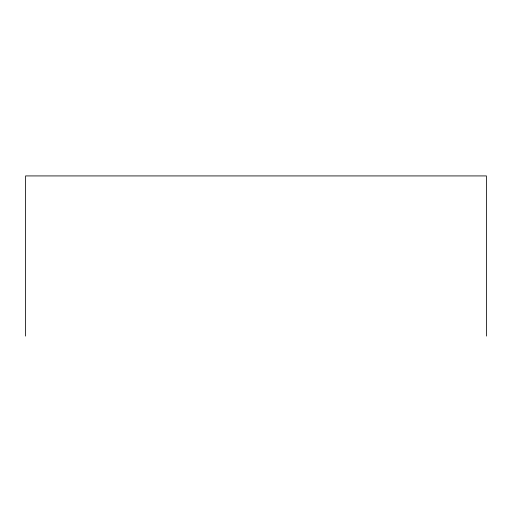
<?xml version="1.0" encoding="UTF-8"?>
<svg xmlns="http://www.w3.org/2000/svg" width="512" height="512" viewBox="0 0 512 512"><rect width="100%" height="100%" fill="white"/><g stroke="black" fill="none" stroke-linecap="round" stroke-linejoin="round"><path stroke-width="0.77" d="M486.4 336.077L486.4 175.923L25.6 175.923L25.6 336.077"/></g></svg>
